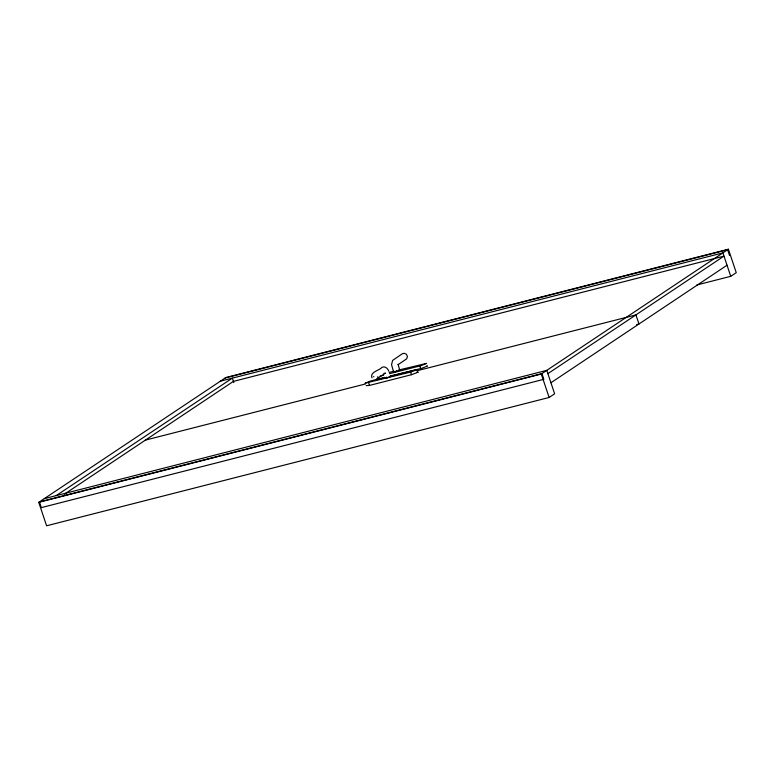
<?xml version="1.0" encoding="UTF-8"?>
<svg xmlns="http://www.w3.org/2000/svg" width="775" height="775" viewBox="0 0 775 775"><rect width="100%" height="100%" fill="white"/><g stroke="black" fill="none" stroke-linecap="round" stroke-linejoin="round"><path stroke-width="1.16" d="M398.059 364.269L399.813 370.295L393.642 372.165L391.549 364.647L392.634 360.394L402.38 353.729L404.182 353.284L406.429 354.272L407.447 356.49L406.672 358.825L398.079 364.676M366.149 385.621L369.472 385.437L411.506 374.703L418.316 372.126L416.998 372.058M393.584 372.087L394.611 371.525M44.252 498.674L546.792 370.363L554.629 393.807L549.126 397.478L46.597 525.789L38.75 502.345L225.874 377.522L728.403 249.211L736.25 272.655L730.748 276.326L696.773 284.997M56.217 495.622L232.335 378.132L233.827 382.598M64.325 494.237L233.42 381.377L723.986 256.118L547.886 373.657M376.573 379.023L385.504 373.085L383.964 373.472M38.75 502.345L541.289 374.034L728.403 249.211M550.938 382.753L727.028 265.224M384.904 377.88C383.48 379.401 393.545 375.894 389.224 376.495M373.686 376.408L373.812 376.824M386.105 377.386L386.88 377.134M396.054 371.012L396.868 370.76M389.447 373.705L421.145 365.597L426.618 363.378L398.524 370.062M390.329 376.33L422.017 368.212L427.49 366.003L426.938 365.848M384.671 377.377L370.498 381.019L365.015 383.228L410.624 372.077L417.444 369.501L390.513 375.885M225.079 378.035L727.618 249.734L729.527 255.45M220.371 381.193L722.901 252.883L730.748 276.326M389.186 372.446L393.855 371.254M380.108 376.088L383.615 375.197M383.325 378.123L378.655 379.314L377.774 376.689M145.361 440.113L365.49 383.964M416.989 370.76L635.946 314.912M636.633 324.57L638.988 324.018L635.926 314.863M376.398 379.798L377.425 379.605M399.018 370.247L399.813 370.295M372.019 377.861C369.404 372.039 379.479 370.518 381.92 367.389C384.904 365.674 387.936 368.542 388.856 371.283M541.289 374.034L549.126 397.478M419.808 365.955L420.68 368.58M410.624 372.077L411.506 374.703M368.6 382.811L369.472 385.437M541.938 373.598L39.399 501.9L41.317 507.625L543.847 379.314L541.938 373.598"/></g></svg>
